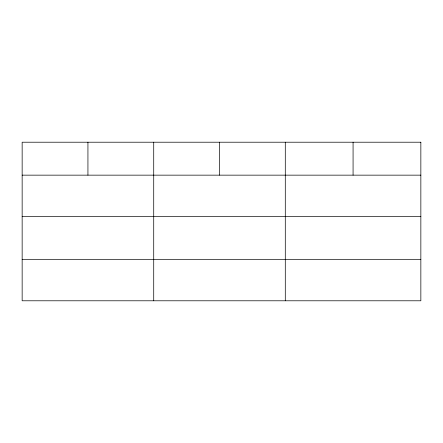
<?xml version="1.0" encoding="UTF-8"?>
<svg xmlns="http://www.w3.org/2000/svg" width="443" height="443" viewBox="0 0 443 443"><rect width="100%" height="100%" fill="white"/><g stroke="black" fill="none" stroke-linecap="round" stroke-linejoin="round"><path stroke-width="0.66" d="M22.15 175.151L420.85 175.151M22.15 216.61L420.85 216.61M22.15 259.327L420.85 259.327M353.071 142.214L353.071 175.151M285.292 142.214L285.292 300.786M219.506 142.214L219.506 175.151M153.721 142.214L153.721 300.786M87.936 142.214L87.936 175.151M420.85 142.214L22.15 142.214L22.15 300.786L420.85 300.786L420.85 142.214"/></g></svg>
